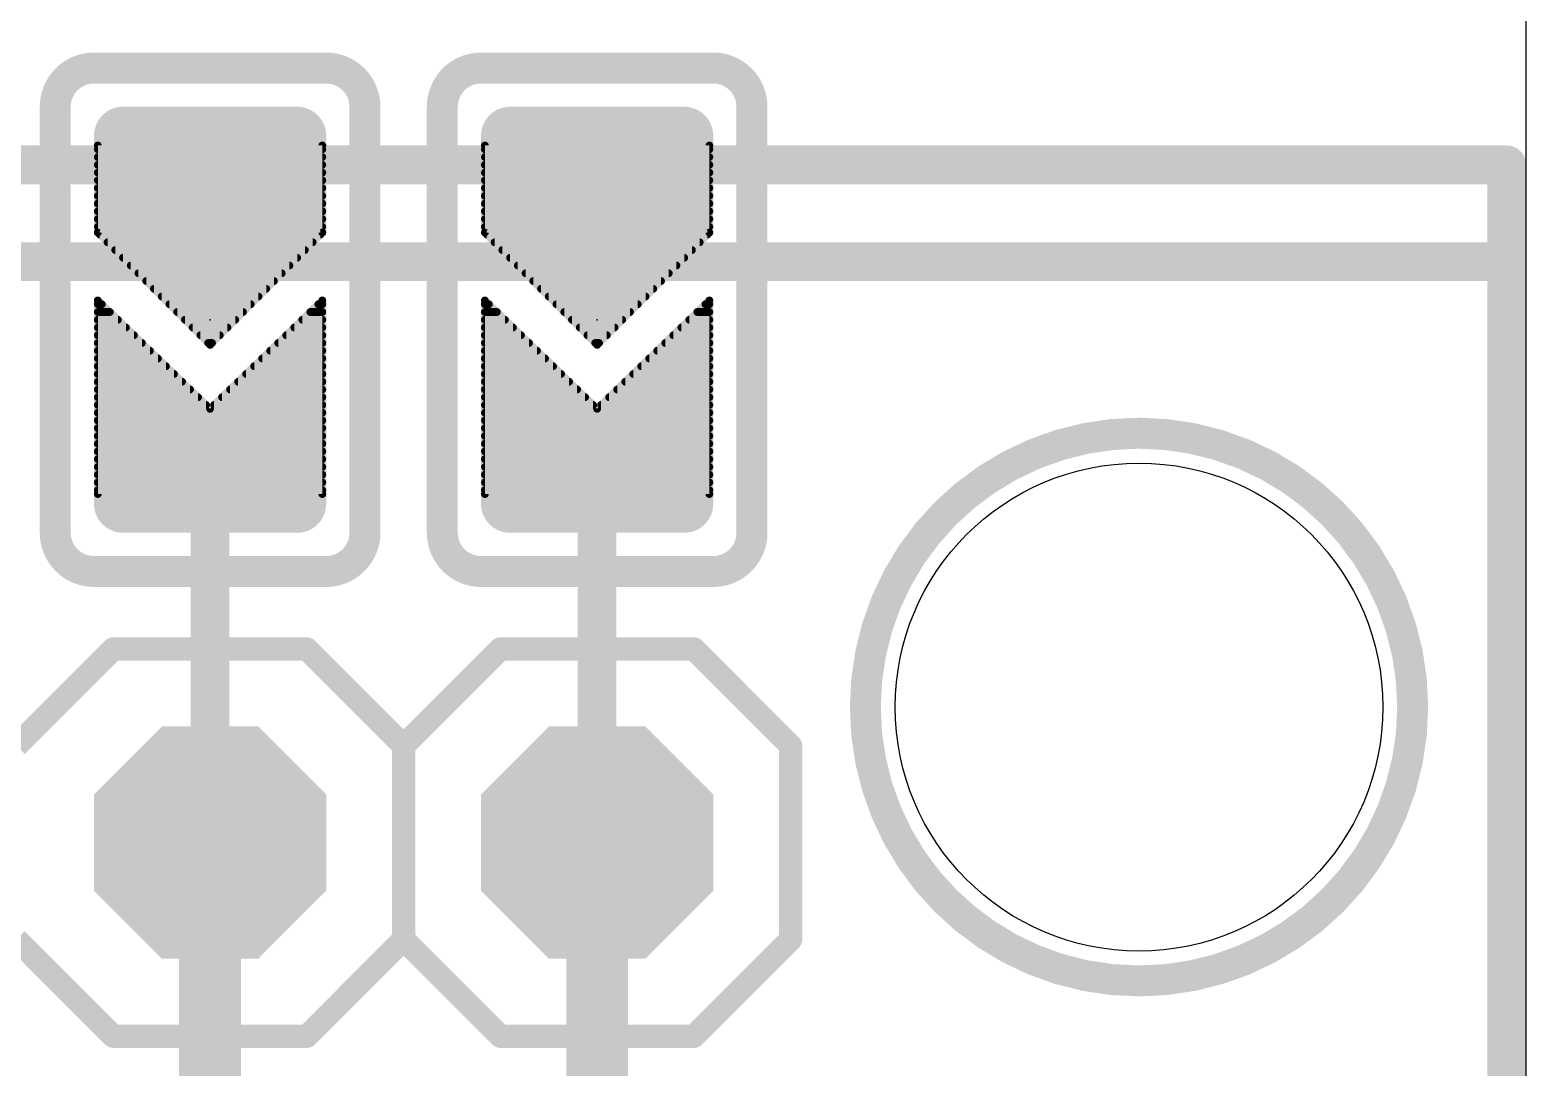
# Model space of a CAD drawing. Extents: x -18.7 to 68.6, y -5.3 to 63.6.
# Drawn here: x 58.76 to 68.58, y 5.26 to 12.06 of the extents above; entities that cross this region are included whole.
import ezdxf

# ---------------------------------------------------------------- set-up
doc = ezdxf.new("R2010")
doc.units = 0
for name, color, linetype in [('1', 12, 'CONTINUOUS'), ('16', 132, 'CONTINUOUS'), ('17', 110, 'CONTINUOUS'), ('20', 53, 'CONTINUOUS'), ('21', 40, 'CONTINUOUS'), ('22', 4, 'CONTINUOUS'), ('24', 53, 'CONTINUOUS'), ('51', 253, 'CONTINUOUS')]:
    doc.layers.add(name, color=color, linetype=linetype)

# ---------------------------------------------------------------- blocks, each defined once
blk = doc.blocks.new('RECT')
blk.add_solid([(-0.5, -0.5), (0.5, -0.5), (-0.5, 0.5), (0.5, 0.5)])
blk = doc.blocks.new('OCTAGONP')
at = {"const_width": 0.5}
blk.add_lwpolyline([(-0.25, -0.1036), (-0.25, 0.1036), (-0.1036, 0.25), (0.1036, 0.25), (0.25, 0.1036), (0.25, -0.1036), (0.1036, -0.25), (-0.1036, -0.25), (-0.25, -0.1036), (-0.25, 0.1036)], dxfattribs=at)
blk = doc.blocks.new('RECT121920X243840R50')
at = {"const_width": 0.1905}
blk.add_lwpolyline([(0.2858, -0.5715), (0.2858, 0.5715, 0.4142), (0.1905, 0.6668), (-0.1905, 0.6668, 0.4142), (-0.2858, 0.5715), (-0.2858, -0.5715, 0.4142), (-0.1905, -0.6668), (0.1905, -0.6668, 0.4142)], format="xyb", close=True, dxfattribs=at)
blk.add_solid([(-0.2159, -0.5969), (0.2159, -0.5969), (-0.2159, 0.5969), (0.2159, 0.5969)])

msp = doc.modelspace()

# ---------------------------------------------------------------- linework, layer by layer
at = {"layer": '1'}
for points, const_width in [([(68.453, 10.541), (6.985, 10.541)], 0.254), ([(68.453, -0.381), (68.453, 10.541)], 0.254), ([(59.944, 6.731), (59.944, 3.556)], 0.4064), ([(62.484, 6.731), (62.484, 3.556)], 0.4064)]:
    msp.add_lwpolyline(points, dxfattribs=dict(at, const_width=const_width))
for points, const_width in [([(68.5165, 10.541, 1), (68.3895, 10.541)], 0.127), ([(68.453, 10.4775, 1), (68.453, 10.6045)], 0.127), ([(60.0456, 6.731, 1), (59.8424, 6.731)], 0.2032), ([(62.5856, 6.731, 1), (62.3824, 6.731)], 0.2032)]:
    msp.add_lwpolyline(points, format="xyb", dxfattribs=dict(at, const_width=const_width))
at = {"layer": '16'}
for points, const_width in [([(68.453, 11.176), (6.858, 11.176)], 0.254), ([(59.944, 11.176), (57.404, 11.176)], 0.254), ([(59.2074, 11.303), (59.2074, 10.7315)], 0.0508), ([(60.6806, 11.303), (59.2074, 11.303)], 0.0508), ([(59.2074, 11.2776), (60.6806, 11.2776)], 0.0508), ([(62.484, 11.176), (59.944, 11.176)], 0.254), ([(60.6806, 10.7315), (60.6806, 11.303)], 0.0508), ([(61.7474, 11.303), (61.7474, 10.7315)], 0.0508), ([(63.2206, 11.303), (61.7474, 11.303)], 0.0508), ([(61.7474, 11.2776), (63.2206, 11.2776)], 0.0508), ([(63.2206, 10.7315), (63.2206, 11.303)], 0.0508), ([(68.453, 0.127), (68.453, 11.176)], 0.254), ([(59.2074, 11.2268), (60.6806, 11.2268)], 0.0508), ([(59.2074, 11.176), (60.6806, 11.176)], 0.0508), ([(61.7474, 11.2268), (63.2206, 11.2268)], 0.0508), ([(61.7474, 11.176), (63.2206, 11.176)], 0.0508), ([(59.2074, 11.1252), (60.6806, 11.1252)], 0.0508), ([(59.2074, 11.0744), (60.6806, 11.0744)], 0.0508), ([(61.7474, 11.1252), (63.2206, 11.1252)], 0.0508), ([(61.7474, 11.0744), (63.2206, 11.0744)], 0.0508), ([(59.2074, 11.0236), (60.6806, 11.0236)], 0.0508), ([(59.2074, 10.9728), (60.6806, 10.9728)], 0.0508), ([(61.7474, 11.0236), (63.2206, 11.0236)], 0.0508), ([(61.7474, 10.9728), (63.2206, 10.9728)], 0.0508), ([(59.2074, 10.922), (60.6806, 10.922)], 0.0508), ([(61.7474, 10.922), (63.2206, 10.922)], 0.0508), ([(59.2074, 10.8712), (60.6806, 10.8712)], 0.0508), ([(59.2074, 10.8204), (60.6806, 10.8204)], 0.0508), ([(61.7474, 10.8712), (63.2206, 10.8712)], 0.0508), ([(61.7474, 10.8204), (63.2206, 10.8204)], 0.0508), ([(59.2074, 10.7696), (60.6806, 10.7696)], 0.0508), ([(59.2074, 10.7315), (59.944, 9.9949)], 0.0508), ([(59.2201, 10.7188), (60.6679, 10.7188)], 0.0508), ([(59.944, 9.9949), (60.6806, 10.7315)], 0.0508), ([(61.7474, 10.7696), (63.2206, 10.7696)], 0.0508), ([(61.7474, 10.7315), (62.484, 9.9949)], 0.0508), ([(61.7601, 10.7188), (63.2079, 10.7188)], 0.0508), ([(62.484, 9.9949), (63.2206, 10.7315)], 0.0508), ([(59.2709, 10.668), (60.6171, 10.668)], 0.0508), ([(59.3217, 10.6172), (60.5663, 10.6172)], 0.0508), ([(61.8109, 10.668), (63.1571, 10.668)], 0.0508), ([(61.8617, 10.6172), (63.1063, 10.6172)], 0.0508), ([(59.3725, 10.5664), (60.5155, 10.5664)], 0.0508), ([(59.4233, 10.5156), (60.4647, 10.5156)], 0.0508), ([(61.9125, 10.5664), (63.0555, 10.5664)], 0.0508), ([(61.9633, 10.5156), (63.0047, 10.5156)], 0.0508), ([(59.4741, 10.4648), (60.4139, 10.4648)], 0.0508), ([(59.5249, 10.414), (60.3631, 10.414)], 0.0508), ([(62.0141, 10.4648), (62.9539, 10.4648)], 0.0508), ([(62.0649, 10.414), (62.9031, 10.414)], 0.0508), ([(59.2074, 10.287), (59.944, 9.5758)], 0.0508), ([(59.2074, 9.017), (59.2074, 10.287)], 0.0508), ([(59.5757, 10.3632), (60.3123, 10.3632)], 0.0508), ([(59.6265, 10.3124), (60.2615, 10.3124)], 0.0508), ([(59.944, 9.5758), (60.6806, 10.287)], 0.0508), ([(60.6806, 10.287), (60.6806, 9.017)], 0.0508), ([(61.7474, 10.287), (62.484, 9.5758)], 0.0508), ([(61.7474, 9.017), (61.7474, 10.287)], 0.0508), ([(62.1157, 10.3632), (62.8523, 10.3632)], 0.0508), ([(62.1665, 10.3124), (62.8015, 10.3124)], 0.0508), ([(62.484, 9.5758), (63.2206, 10.287)], 0.0508), ([(63.2206, 10.287), (63.2206, 9.017)], 0.0508), ([(59.2074, 10.2616), (59.2337, 10.2616)], 0.0508), ([(59.2074, 10.2108), (59.2863, 10.2108)], 0.0508), ([(59.6773, 10.2616), (60.2107, 10.2616)], 0.0508), ([(59.7281, 10.2108), (60.1599, 10.2108)], 0.0508), ([(60.6017, 10.2108), (60.6806, 10.2108)], 0.0508), ([(60.6543, 10.2616), (60.6806, 10.2616)], 0.0508), ([(61.7474, 10.2616), (61.7737, 10.2616)], 0.0508), ([(61.7474, 10.2108), (61.8263, 10.2108)], 0.0508), ([(62.2173, 10.2616), (62.7507, 10.2616)], 0.0508), ([(62.2681, 10.2108), (62.6999, 10.2108)], 0.0508), ([(63.1417, 10.2108), (63.2206, 10.2108)], 0.0508), ([(63.1943, 10.2616), (63.2206, 10.2616)], 0.0508), ([(59.2074, 10.16), (59.3389, 10.16)], 0.0508), ([(59.2074, 10.1092), (59.3916, 10.1092)], 0.0508), ([(59.7789, 10.16), (60.1091, 10.16)], 0.0508), ([(59.8297, 10.1092), (60.0583, 10.1092)], 0.0508), ([(60.4965, 10.1092), (60.6806, 10.1092)], 0.0508), ([(60.5491, 10.16), (60.6806, 10.16)], 0.0508), ([(61.7474, 10.16), (61.8789, 10.16)], 0.0508), ([(61.7474, 10.1092), (61.9316, 10.1092)], 0.0508), ([(62.3189, 10.16), (62.6491, 10.16)], 0.0508), ([(62.3697, 10.1092), (62.5983, 10.1092)], 0.0508), ([(63.0365, 10.1092), (63.2206, 10.1092)], 0.0508), ([(63.0891, 10.16), (63.2206, 10.16)], 0.0508), ([(59.2074, 10.0584), (59.4442, 10.0584)], 0.0508), ([(59.2074, 10.0076), (59.4968, 10.0076)], 0.0508), ([(59.8805, 10.0584), (60.0075, 10.0584)], 0.0508), ([(59.9313, 10.0076), (59.9567, 10.0076)], 0.0508), ([(60.3912, 10.0076), (60.6806, 10.0076)], 0.0508), ([(60.4438, 10.0584), (60.6806, 10.0584)], 0.0508), ([(61.7474, 10.0584), (61.9842, 10.0584)], 0.0508), ([(61.7474, 10.0076), (62.0368, 10.0076)], 0.0508), ([(62.4205, 10.0584), (62.5475, 10.0584)], 0.0508), ([(62.4713, 10.0076), (62.4967, 10.0076)], 0.0508), ([(62.9312, 10.0076), (63.2206, 10.0076)], 0.0508), ([(62.9838, 10.0584), (63.2206, 10.0584)], 0.0508), ([(59.2074, 9.9568), (59.5494, 9.9568)], 0.0508), ([(59.2074, 9.906), (59.602, 9.906)], 0.0508), ([(60.286, 9.906), (60.6806, 9.906)], 0.0508), ([(60.3386, 9.9568), (60.6806, 9.9568)], 0.0508), ([(61.7474, 9.9568), (62.0894, 9.9568)], 0.0508), ([(61.7474, 9.906), (62.142, 9.906)], 0.0508), ([(62.826, 9.906), (63.2206, 9.906)], 0.0508), ([(62.8786, 9.9568), (63.2206, 9.9568)], 0.0508), ([(59.2074, 9.8552), (59.6546, 9.8552)], 0.0508), ([(59.2074, 9.8044), (59.7072, 9.8044)], 0.0508), ([(60.1808, 9.8044), (60.6806, 9.8044)], 0.0508), ([(60.2334, 9.8552), (60.6806, 9.8552)], 0.0508), ([(61.7474, 9.8552), (62.1946, 9.8552)], 0.0508), ([(61.7474, 9.8044), (62.2472, 9.8044)], 0.0508), ([(62.7208, 9.8044), (63.2206, 9.8044)], 0.0508), ([(62.7734, 9.8552), (63.2206, 9.8552)], 0.0508), ([(59.2074, 9.7536), (59.7599, 9.7536)], 0.0508), ([(59.2074, 9.7028), (59.8125, 9.7028)], 0.0508), ([(60.0755, 9.7028), (60.6806, 9.7028)], 0.0508), ([(60.1282, 9.7536), (60.6806, 9.7536)], 0.0508), ([(61.7474, 9.7536), (62.2999, 9.7536)], 0.0508), ([(61.7474, 9.7028), (62.3525, 9.7028)], 0.0508), ([(62.6155, 9.7028), (63.2206, 9.7028)], 0.0508), ([(62.6682, 9.7536), (63.2206, 9.7536)], 0.0508), ([(59.2074, 9.652), (59.8651, 9.652)], 0.0508), ([(59.2074, 9.6012), (59.9177, 9.6012)], 0.0508), ([(59.9703, 9.6012), (60.6806, 9.6012)], 0.0508), ([(60.0229, 9.652), (60.6806, 9.652)], 0.0508), ([(61.7474, 9.652), (62.4051, 9.652)], 0.0508), ([(61.7474, 9.6012), (62.4577, 9.6012)], 0.0508), ([(62.5103, 9.6012), (63.2206, 9.6012)], 0.0508), ([(62.5629, 9.652), (63.2206, 9.652)], 0.0508), ([(59.2074, 9.5504), (60.6806, 9.5504)], 0.0508), ([(59.2074, 9.4996), (60.6806, 9.4996)], 0.0508), ([(61.7474, 9.5504), (63.2206, 9.5504)], 0.0508), ([(61.7474, 9.4996), (63.2206, 9.4996)], 0.0508), ([(59.2074, 9.4488), (60.6806, 9.4488)], 0.0508), ([(61.7474, 9.4488), (63.2206, 9.4488)], 0.0508), ([(59.2074, 9.398), (60.6806, 9.398)], 0.0508), ([(59.2074, 9.3472), (60.6806, 9.3472)], 0.0508), ([(61.7474, 9.398), (63.2206, 9.398)], 0.0508), ([(61.7474, 9.3472), (63.2206, 9.3472)], 0.0508), ([(59.2074, 9.2964), (60.6806, 9.2964)], 0.0508), ([(59.2074, 9.2456), (60.6806, 9.2456)], 0.0508), ([(59.944, 9.144), (59.944, 6.731)], 0.254), ([(61.7474, 9.2964), (63.2206, 9.2964)], 0.0508), ([(61.7474, 9.2456), (63.2206, 9.2456)], 0.0508), ([(62.484, 9.144), (62.484, 6.731)], 0.254), ([(59.2074, 9.1948), (60.6806, 9.1948)], 0.0508), ([(59.2074, 9.144), (60.6806, 9.144)], 0.0508), ([(61.7474, 9.1948), (63.2206, 9.1948)], 0.0508), ([(61.7474, 9.144), (63.2206, 9.144)], 0.0508), ([(59.2074, 9.0932), (60.6806, 9.0932)], 0.0508), ([(59.2074, 9.0424), (60.6806, 9.0424)], 0.0508), ([(60.6806, 9.017), (59.2074, 9.017)], 0.0508), ([(61.7474, 9.0932), (63.2206, 9.0932)], 0.0508), ([(61.7474, 9.0424), (63.2206, 9.0424)], 0.0508), ([(63.2206, 9.017), (61.7474, 9.017)], 0.0508)]:
    msp.add_lwpolyline(points, dxfattribs=dict(at, const_width=const_width))
for points, const_width in [([(59.2201, 11.303, 1), (59.1947, 11.303)], 0.0254), ([(59.2074, 11.3157, 1), (59.2074, 11.2903)], 0.0254), ([(59.2074, 11.2903, 1), (59.2074, 11.2649)], 0.0254), ([(59.944, 11.2395, 1), (59.944, 11.1125)], 0.127), ([(59.944, 11.1125, 1), (59.944, 11.2395)], 0.127), ([(60.6933, 11.303, 1), (60.6679, 11.303)], 0.0254), ([(60.6806, 11.2903, 1), (60.6806, 11.3157)], 0.0254), ([(60.6806, 11.2649, 1), (60.6806, 11.2903)], 0.0254), ([(61.7601, 11.303, 1), (61.7347, 11.303)], 0.0254), ([(61.7474, 11.3157, 1), (61.7474, 11.2903)], 0.0254), ([(61.7474, 11.2903, 1), (61.7474, 11.2649)], 0.0254), ([(62.484, 11.1125, 1), (62.484, 11.2395)], 0.127), ([(63.2333, 11.303, 1), (63.2079, 11.303)], 0.0254), ([(63.2206, 11.2903, 1), (63.2206, 11.3157)], 0.0254), ([(63.2206, 11.2649, 1), (63.2206, 11.2903)], 0.0254), ([(68.5165, 11.176, 1), (68.3895, 11.176)], 0.127), ([(68.453, 11.1125, 1), (68.453, 11.2395)], 0.127), ([(59.2074, 11.2395, 1), (59.2074, 11.2141)], 0.0254), ([(59.2074, 11.1887, 1), (59.2074, 11.1633)], 0.0254), ([(60.6806, 11.2141, 1), (60.6806, 11.2395)], 0.0254), ([(60.6806, 11.1633, 1), (60.6806, 11.1887)], 0.0254), ([(61.7474, 11.2395, 1), (61.7474, 11.2141)], 0.0254), ([(61.7474, 11.1887, 1), (61.7474, 11.1633)], 0.0254), ([(63.2206, 11.2141, 1), (63.2206, 11.2395)], 0.0254), ([(63.2206, 11.1633, 1), (63.2206, 11.1887)], 0.0254), ([(59.2074, 11.1379, 1), (59.2074, 11.1125)], 0.0254), ([(59.2074, 11.0871, 1), (59.2074, 11.0617)], 0.0254), ([(60.6806, 11.1125, 1), (60.6806, 11.1379)], 0.0254), ([(60.6806, 11.0617, 1), (60.6806, 11.0871)], 0.0254), ([(61.7474, 11.1379, 1), (61.7474, 11.1125)], 0.0254), ([(61.7474, 11.0871, 1), (61.7474, 11.0617)], 0.0254), ([(63.2206, 11.1125, 1), (63.2206, 11.1379)], 0.0254), ([(63.2206, 11.0617, 1), (63.2206, 11.0871)], 0.0254), ([(59.2074, 11.0363, 1), (59.2074, 11.0109)], 0.0254), ([(59.2074, 10.9855, 1), (59.2074, 10.9601)], 0.0254), ([(60.6806, 11.0109, 1), (60.6806, 11.0363)], 0.0254), ([(60.6806, 10.9601, 1), (60.6806, 10.9855)], 0.0254), ([(61.7474, 11.0363, 1), (61.7474, 11.0109)], 0.0254), ([(61.7474, 10.9855, 1), (61.7474, 10.9601)], 0.0254), ([(63.2206, 11.0109, 1), (63.2206, 11.0363)], 0.0254), ([(63.2206, 10.9601, 1), (63.2206, 10.9855)], 0.0254), ([(59.2074, 10.9347, 1), (59.2074, 10.9093)], 0.0254), ([(60.6806, 10.9093, 1), (60.6806, 10.9347)], 0.0254), ([(61.7474, 10.9347, 1), (61.7474, 10.9093)], 0.0254), ([(63.2206, 10.9093, 1), (63.2206, 10.9347)], 0.0254), ([(59.2074, 10.8839, 1), (59.2074, 10.8585)], 0.0254), ([(59.2074, 10.8331, 1), (59.2074, 10.8077)], 0.0254), ([(60.6806, 10.8585, 1), (60.6806, 10.8839)], 0.0254), ([(60.6806, 10.8077, 1), (60.6806, 10.8331)], 0.0254), ([(61.7474, 10.8839, 1), (61.7474, 10.8585)], 0.0254), ([(61.7474, 10.8331, 1), (61.7474, 10.8077)], 0.0254), ([(63.2206, 10.8585, 1), (63.2206, 10.8839)], 0.0254), ([(63.2206, 10.8077, 1), (63.2206, 10.8331)], 0.0254), ([(59.2074, 10.7823, 1), (59.2074, 10.7569)], 0.0254), ([(59.2164, 10.7405, 1), (59.1984, 10.7225)], 0.0254), ([(59.1947, 10.7315, 1), (59.2201, 10.7315)], 0.0254), ([(59.2201, 10.7315, 1), (59.2201, 10.7061)], 0.0254), ([(60.6679, 10.7315, 1), (60.6933, 10.7315)], 0.0254), ([(60.6679, 10.7061, 1), (60.6679, 10.7315)], 0.0254), ([(60.6896, 10.7225, 1), (60.6716, 10.7405)], 0.0254), ([(60.6806, 10.7569, 1), (60.6806, 10.7823)], 0.0254), ([(61.7474, 10.7823, 1), (61.7474, 10.7569)], 0.0254), ([(61.7564, 10.7405, 1), (61.7384, 10.7225)], 0.0254), ([(61.7347, 10.7315, 1), (61.7601, 10.7315)], 0.0254), ([(61.7601, 10.7315, 1), (61.7601, 10.7061)], 0.0254), ([(63.2079, 10.7315, 1), (63.2333, 10.7315)], 0.0254), ([(63.2079, 10.7061, 1), (63.2079, 10.7315)], 0.0254), ([(63.2296, 10.7225, 1), (63.2116, 10.7405)], 0.0254), ([(63.2206, 10.7569, 1), (63.2206, 10.7823)], 0.0254), ([(59.2709, 10.6807, 1), (59.2709, 10.6553)], 0.0254), ([(59.3217, 10.6299, 1), (59.3217, 10.6045)], 0.0254), ([(60.5663, 10.6045, 1), (60.5663, 10.6299)], 0.0254), ([(60.6171, 10.6553, 1), (60.6171, 10.6807)], 0.0254), ([(61.8109, 10.6807, 1), (61.8109, 10.6553)], 0.0254), ([(61.8617, 10.6299, 1), (61.8617, 10.6045)], 0.0254), ([(63.1063, 10.6045, 1), (63.1063, 10.6299)], 0.0254), ([(63.1571, 10.6553, 1), (63.1571, 10.6807)], 0.0254), ([(59.3725, 10.5791, 1), (59.3725, 10.5537)], 0.0254), ([(59.4233, 10.5283, 1), (59.4233, 10.5029)], 0.0254), ([(60.4647, 10.5029, 1), (60.4647, 10.5283)], 0.0254), ([(60.5155, 10.5537, 1), (60.5155, 10.5791)], 0.0254), ([(61.9125, 10.5791, 1), (61.9125, 10.5537)], 0.0254), ([(61.9633, 10.5283, 1), (61.9633, 10.5029)], 0.0254), ([(63.0047, 10.5029, 1), (63.0047, 10.5283)], 0.0254), ([(63.0555, 10.5537, 1), (63.0555, 10.5791)], 0.0254), ([(59.4741, 10.4775, 1), (59.4741, 10.4521)], 0.0254), ([(59.5249, 10.4267, 1), (59.5249, 10.4013)], 0.0254), ([(60.3631, 10.4013, 1), (60.3631, 10.4267)], 0.0254), ([(60.4139, 10.4521, 1), (60.4139, 10.4775)], 0.0254), ([(62.0141, 10.4775, 1), (62.0141, 10.4521)], 0.0254), ([(62.0649, 10.4267, 1), (62.0649, 10.4013)], 0.0254), ([(62.9031, 10.4013, 1), (62.9031, 10.4267)], 0.0254), ([(62.9539, 10.4521, 1), (62.9539, 10.4775)], 0.0254), ([(59.2162, 10.2961, 1), (59.1986, 10.2779)], 0.0254), ([(59.2201, 10.287, 1), (59.1947, 10.287)], 0.0254), ([(59.5757, 10.3759, 1), (59.5757, 10.3505)], 0.0254), ([(59.6265, 10.3251, 1), (59.6265, 10.2997)], 0.0254), ([(60.2615, 10.2997, 1), (60.2615, 10.3251)], 0.0254), ([(60.3123, 10.3505, 1), (60.3123, 10.3759)], 0.0254), ([(60.6933, 10.287, 1), (60.6679, 10.287)], 0.0254), ([(60.6894, 10.2779, 1), (60.6718, 10.2961)], 0.0254), ([(61.7562, 10.2961, 1), (61.7386, 10.2779)], 0.0254), ([(61.7601, 10.287, 1), (61.7347, 10.287)], 0.0254), ([(62.1157, 10.3759, 1), (62.1157, 10.3505)], 0.0254), ([(62.1665, 10.3251, 1), (62.1665, 10.2997)], 0.0254), ([(62.8015, 10.2997, 1), (62.8015, 10.3251)], 0.0254), ([(62.8523, 10.3505, 1), (62.8523, 10.3759)], 0.0254), ([(63.2333, 10.287, 1), (63.2079, 10.287)], 0.0254), ([(63.2294, 10.2779, 1), (63.2118, 10.2961)], 0.0254), ([(59.2074, 10.2743, 1), (59.2074, 10.2489)], 0.0254), ([(59.2074, 10.2235, 1), (59.2074, 10.1981)], 0.0254), ([(59.2337, 10.2489, 1), (59.2337, 10.2743)], 0.0254), ([(59.2863, 10.1981, 1), (59.2863, 10.2235)], 0.0254), ([(59.6773, 10.2743, 1), (59.6773, 10.2489)], 0.0254), ([(59.7281, 10.2235, 1), (59.7281, 10.1981)], 0.0254), ([(60.1599, 10.1981, 1), (60.1599, 10.2235)], 0.0254), ([(60.2107, 10.2489, 1), (60.2107, 10.2743)], 0.0254), ([(60.6017, 10.2235, 1), (60.6017, 10.1981)], 0.0254), ([(60.6543, 10.2743, 1), (60.6543, 10.2489)], 0.0254), ([(60.6806, 10.2489, 1), (60.6806, 10.2743)], 0.0254), ([(60.6806, 10.1981, 1), (60.6806, 10.2235)], 0.0254), ([(61.7474, 10.2743, 1), (61.7474, 10.2489)], 0.0254), ([(61.7474, 10.2235, 1), (61.7474, 10.1981)], 0.0254), ([(61.7737, 10.2489, 1), (61.7737, 10.2743)], 0.0254), ([(61.8263, 10.1981, 1), (61.8263, 10.2235)], 0.0254), ([(62.2173, 10.2743, 1), (62.2173, 10.2489)], 0.0254), ([(62.2681, 10.2235, 1), (62.2681, 10.1981)], 0.0254), ([(62.6999, 10.1981, 1), (62.6999, 10.2235)], 0.0254), ([(62.7507, 10.2489, 1), (62.7507, 10.2743)], 0.0254), ([(63.1417, 10.2235, 1), (63.1417, 10.1981)], 0.0254), ([(63.1943, 10.2743, 1), (63.1943, 10.2489)], 0.0254), ([(63.2206, 10.2489, 1), (63.2206, 10.2743)], 0.0254), ([(63.2206, 10.1981, 1), (63.2206, 10.2235)], 0.0254), ([(59.2074, 10.1727, 1), (59.2074, 10.1473)], 0.0254), ([(59.2074, 10.1219, 1), (59.2074, 10.0965)], 0.0254), ([(59.3389, 10.1473, 1), (59.3389, 10.1727)], 0.0254), ([(59.3916, 10.0965, 1), (59.3916, 10.1219)], 0.0254), ([(59.7789, 10.1727, 1), (59.7789, 10.1473)], 0.0254), ([(59.8297, 10.1219, 1), (59.8297, 10.0965)], 0.0254), ([(60.0583, 10.0965, 1), (60.0583, 10.1219)], 0.0254), ([(60.1091, 10.1473, 1), (60.1091, 10.1727)], 0.0254), ([(60.4965, 10.1219, 1), (60.4965, 10.0965)], 0.0254), ([(60.5491, 10.1727, 1), (60.5491, 10.1473)], 0.0254), ([(60.6806, 10.1473, 1), (60.6806, 10.1727)], 0.0254), ([(60.6806, 10.0965, 1), (60.6806, 10.1219)], 0.0254), ([(61.7474, 10.1727, 1), (61.7474, 10.1473)], 0.0254), ([(61.7474, 10.1219, 1), (61.7474, 10.0965)], 0.0254), ([(61.8789, 10.1473, 1), (61.8789, 10.1727)], 0.0254), ([(61.9316, 10.0965, 1), (61.9316, 10.1219)], 0.0254), ([(62.3189, 10.1727, 1), (62.3189, 10.1473)], 0.0254), ([(62.3697, 10.1219, 1), (62.3697, 10.0965)], 0.0254), ([(62.5983, 10.0965, 1), (62.5983, 10.1219)], 0.0254), ([(62.6491, 10.1473, 1), (62.6491, 10.1727)], 0.0254), ([(63.0365, 10.1219, 1), (63.0365, 10.0965)], 0.0254), ([(63.0891, 10.1727, 1), (63.0891, 10.1473)], 0.0254), ([(63.2206, 10.1473, 1), (63.2206, 10.1727)], 0.0254), ([(63.2206, 10.0965, 1), (63.2206, 10.1219)], 0.0254), ([(59.2074, 10.0711, 1), (59.2074, 10.0457)], 0.0254), ([(59.2074, 10.0203, 1), (59.2074, 9.9949)], 0.0254), ([(59.4442, 10.0457, 1), (59.4442, 10.0711)], 0.0254), ([(59.4968, 9.9949, 1), (59.4968, 10.0203)], 0.0254), ([(59.8805, 10.0711, 1), (59.8805, 10.0457)], 0.0254), ([(59.9313, 10.0203, 1), (59.9313, 9.9949)], 0.0254), ([(59.935, 10.0039, 1), (59.953, 9.9859)], 0.0254), ([(59.935, 9.9859, 1), (59.953, 10.0039)], 0.0254), ([(59.9567, 9.9949, 1), (59.9567, 10.0203)], 0.0254), ([(60.0075, 10.0457, 1), (60.0075, 10.0711)], 0.0254), ([(60.3912, 10.0203, 1), (60.3912, 9.9949)], 0.0254), ([(60.4438, 10.0711, 1), (60.4438, 10.0457)], 0.0254), ([(60.6806, 10.0457, 1), (60.6806, 10.0711)], 0.0254), ([(60.6806, 9.9949, 1), (60.6806, 10.0203)], 0.0254), ([(61.7474, 10.0711, 1), (61.7474, 10.0457)], 0.0254), ([(61.7474, 10.0203, 1), (61.7474, 9.9949)], 0.0254), ([(61.9842, 10.0457, 1), (61.9842, 10.0711)], 0.0254), ([(62.0368, 9.9949, 1), (62.0368, 10.0203)], 0.0254), ([(62.4205, 10.0711, 1), (62.4205, 10.0457)], 0.0254), ([(62.4713, 10.0203, 1), (62.4713, 9.9949)], 0.0254), ([(62.475, 10.0039, 1), (62.493, 9.9859)], 0.0254), ([(62.475, 9.9859, 1), (62.493, 10.0039)], 0.0254), ([(62.4967, 9.9949, 1), (62.4967, 10.0203)], 0.0254), ([(62.5475, 10.0457, 1), (62.5475, 10.0711)], 0.0254), ([(62.9312, 10.0203, 1), (62.9312, 9.9949)], 0.0254), ([(62.9838, 10.0711, 1), (62.9838, 10.0457)], 0.0254), ([(63.2206, 10.0457, 1), (63.2206, 10.0711)], 0.0254), ([(63.2206, 9.9949, 1), (63.2206, 10.0203)], 0.0254), ([(59.2074, 9.9695, 1), (59.2074, 9.9441)], 0.0254), ([(59.2074, 9.9187, 1), (59.2074, 9.8933)], 0.0254), ([(59.5494, 9.9441, 1), (59.5494, 9.9695)], 0.0254), ([(59.602, 9.8933, 1), (59.602, 9.9187)], 0.0254), ([(60.286, 9.9187, 1), (60.286, 9.8933)], 0.0254), ([(60.3386, 9.9695, 1), (60.3386, 9.9441)], 0.0254), ([(60.6806, 9.9441, 1), (60.6806, 9.9695)], 0.0254), ([(60.6806, 9.8933, 1), (60.6806, 9.9187)], 0.0254), ([(61.7474, 9.9695, 1), (61.7474, 9.9441)], 0.0254), ([(61.7474, 9.9187, 1), (61.7474, 9.8933)], 0.0254), ([(62.0894, 9.9441, 1), (62.0894, 9.9695)], 0.0254), ([(62.142, 9.8933, 1), (62.142, 9.9187)], 0.0254), ([(62.826, 9.9187, 1), (62.826, 9.8933)], 0.0254), ([(62.8786, 9.9695, 1), (62.8786, 9.9441)], 0.0254), ([(63.2206, 9.9441, 1), (63.2206, 9.9695)], 0.0254), ([(63.2206, 9.8933, 1), (63.2206, 9.9187)], 0.0254), ([(59.2074, 9.8679, 1), (59.2074, 9.8425)], 0.0254), ([(59.2074, 9.8171, 1), (59.2074, 9.7917)], 0.0254), ([(59.6546, 9.8425, 1), (59.6546, 9.8679)], 0.0254), ([(59.7072, 9.7917, 1), (59.7072, 9.8171)], 0.0254), ([(60.1808, 9.8171, 1), (60.1808, 9.7917)], 0.0254), ([(60.2334, 9.8679, 1), (60.2334, 9.8425)], 0.0254), ([(60.6806, 9.8425, 1), (60.6806, 9.8679)], 0.0254), ([(60.6806, 9.7917, 1), (60.6806, 9.8171)], 0.0254), ([(61.7474, 9.8679, 1), (61.7474, 9.8425)], 0.0254), ([(61.7474, 9.8171, 1), (61.7474, 9.7917)], 0.0254), ([(62.1946, 9.8425, 1), (62.1946, 9.8679)], 0.0254), ([(62.2472, 9.7917, 1), (62.2472, 9.8171)], 0.0254), ([(62.7208, 9.8171, 1), (62.7208, 9.7917)], 0.0254), ([(62.7734, 9.8679, 1), (62.7734, 9.8425)], 0.0254), ([(63.2206, 9.8425, 1), (63.2206, 9.8679)], 0.0254), ([(63.2206, 9.7917, 1), (63.2206, 9.8171)], 0.0254), ([(59.2074, 9.7663, 1), (59.2074, 9.7409)], 0.0254), ([(59.2074, 9.7155, 1), (59.2074, 9.6901)], 0.0254), ([(59.7599, 9.7409, 1), (59.7599, 9.7663)], 0.0254), ([(59.8125, 9.6901, 1), (59.8125, 9.7155)], 0.0254), ([(60.0755, 9.7155, 1), (60.0755, 9.6901)], 0.0254), ([(60.1282, 9.7663, 1), (60.1282, 9.7409)], 0.0254), ([(60.6806, 9.7409, 1), (60.6806, 9.7663)], 0.0254), ([(60.6806, 9.6901, 1), (60.6806, 9.7155)], 0.0254), ([(61.7474, 9.7663, 1), (61.7474, 9.7409)], 0.0254), ([(61.7474, 9.7155, 1), (61.7474, 9.6901)], 0.0254), ([(62.2999, 9.7409, 1), (62.2999, 9.7663)], 0.0254), ([(62.3525, 9.6901, 1), (62.3525, 9.7155)], 0.0254), ([(62.6155, 9.7155, 1), (62.6155, 9.6901)], 0.0254), ([(62.6682, 9.7663, 1), (62.6682, 9.7409)], 0.0254), ([(63.2206, 9.7409, 1), (63.2206, 9.7663)], 0.0254), ([(63.2206, 9.6901, 1), (63.2206, 9.7155)], 0.0254), ([(59.2074, 9.6647, 1), (59.2074, 9.6393)], 0.0254), ([(59.2074, 9.6139, 1), (59.2074, 9.5885)], 0.0254), ([(59.8651, 9.6393, 1), (59.8651, 9.6647)], 0.0254), ([(59.9177, 9.5885, 1), (59.9177, 9.6139)], 0.0254), ([(59.9703, 9.6139, 1), (59.9703, 9.5885)], 0.0254), ([(60.0229, 9.6647, 1), (60.0229, 9.6393)], 0.0254), ([(60.6806, 9.6393, 1), (60.6806, 9.6647)], 0.0254), ([(60.6806, 9.5885, 1), (60.6806, 9.6139)], 0.0254), ([(61.7474, 9.6647, 1), (61.7474, 9.6393)], 0.0254), ([(61.7474, 9.6139, 1), (61.7474, 9.5885)], 0.0254), ([(62.4051, 9.6393, 1), (62.4051, 9.6647)], 0.0254), ([(62.4577, 9.5885, 1), (62.4577, 9.6139)], 0.0254), ([(62.5103, 9.6139, 1), (62.5103, 9.5885)], 0.0254), ([(62.5629, 9.6647, 1), (62.5629, 9.6393)], 0.0254), ([(63.2206, 9.6393, 1), (63.2206, 9.6647)], 0.0254), ([(63.2206, 9.5885, 1), (63.2206, 9.6139)], 0.0254), ([(59.2074, 9.5631, 1), (59.2074, 9.5377)], 0.0254), ([(59.2074, 9.5123, 1), (59.2074, 9.4869)], 0.0254), ([(59.9352, 9.5849, 1), (59.9528, 9.5667)], 0.0254), ([(59.9352, 9.5667, 1), (59.9528, 9.5849)], 0.0254), ([(60.6806, 9.5377, 1), (60.6806, 9.5631)], 0.0254), ([(60.6806, 9.4869, 1), (60.6806, 9.5123)], 0.0254), ([(61.7474, 9.5631, 1), (61.7474, 9.5377)], 0.0254), ([(61.7474, 9.5123, 1), (61.7474, 9.4869)], 0.0254), ([(62.4752, 9.5849, 1), (62.4928, 9.5667)], 0.0254), ([(62.4752, 9.5667, 1), (62.4928, 9.5849)], 0.0254), ([(63.2206, 9.5377, 1), (63.2206, 9.5631)], 0.0254), ([(63.2206, 9.4869, 1), (63.2206, 9.5123)], 0.0254), ([(59.2074, 9.4615, 1), (59.2074, 9.4361)], 0.0254), ([(60.6806, 9.4361, 1), (60.6806, 9.4615)], 0.0254), ([(61.7474, 9.4615, 1), (61.7474, 9.4361)], 0.0254), ([(63.2206, 9.4361, 1), (63.2206, 9.4615)], 0.0254), ([(59.2074, 9.4107, 1), (59.2074, 9.3853)], 0.0254), ([(59.2074, 9.3599, 1), (59.2074, 9.3345)], 0.0254), ([(60.6806, 9.3853, 1), (60.6806, 9.4107)], 0.0254), ([(60.6806, 9.3345, 1), (60.6806, 9.3599)], 0.0254), ([(61.7474, 9.4107, 1), (61.7474, 9.3853)], 0.0254), ([(61.7474, 9.3599, 1), (61.7474, 9.3345)], 0.0254), ([(63.2206, 9.3853, 1), (63.2206, 9.4107)], 0.0254), ([(63.2206, 9.3345, 1), (63.2206, 9.3599)], 0.0254), ([(59.2074, 9.3091, 1), (59.2074, 9.2837)], 0.0254), ([(59.2074, 9.2583, 1), (59.2074, 9.2329)], 0.0254), ([(60.0075, 9.144, 1), (59.8805, 9.144)], 0.127), ([(60.6806, 9.2837, 1), (60.6806, 9.3091)], 0.0254), ([(60.6806, 9.2329, 1), (60.6806, 9.2583)], 0.0254), ([(61.7474, 9.3091, 1), (61.7474, 9.2837)], 0.0254), ([(61.7474, 9.2583, 1), (61.7474, 9.2329)], 0.0254), ([(62.5475, 9.144, 1), (62.4205, 9.144)], 0.127), ([(63.2206, 9.2837, 1), (63.2206, 9.3091)], 0.0254), ([(63.2206, 9.2329, 1), (63.2206, 9.2583)], 0.0254), ([(59.2074, 9.2075, 1), (59.2074, 9.1821)], 0.0254), ([(59.2074, 9.1567, 1), (59.2074, 9.1313)], 0.0254), ([(60.6806, 9.1821, 1), (60.6806, 9.2075)], 0.0254), ([(60.6806, 9.1313, 1), (60.6806, 9.1567)], 0.0254), ([(61.7474, 9.2075, 1), (61.7474, 9.1821)], 0.0254), ([(61.7474, 9.1567, 1), (61.7474, 9.1313)], 0.0254), ([(63.2206, 9.1821, 1), (63.2206, 9.2075)], 0.0254), ([(63.2206, 9.1313, 1), (63.2206, 9.1567)], 0.0254), ([(59.2074, 9.1059, 1), (59.2074, 9.0805)], 0.0254), ([(59.2074, 9.0551, 1), (59.2074, 9.0297)], 0.0254), ([(59.2074, 9.0297, 1), (59.2074, 9.0043)], 0.0254), ([(60.6806, 9.0805, 1), (60.6806, 9.1059)], 0.0254), ([(60.6806, 9.0297, 1), (60.6806, 9.0551)], 0.0254), ([(60.6806, 9.0043, 1), (60.6806, 9.0297)], 0.0254), ([(61.7474, 9.1059, 1), (61.7474, 9.0805)], 0.0254), ([(61.7474, 9.0551, 1), (61.7474, 9.0297)], 0.0254), ([(61.7474, 9.0297, 1), (61.7474, 9.0043)], 0.0254), ([(63.2206, 9.0805, 1), (63.2206, 9.1059)], 0.0254), ([(63.2206, 9.0297, 1), (63.2206, 9.0551)], 0.0254), ([(63.2206, 9.0043, 1), (63.2206, 9.0297)], 0.0254), ([(59.1947, 9.017, 1), (59.2201, 9.017)], 0.0254), ([(60.6679, 9.017, 1), (60.6933, 9.017)], 0.0254), ([(61.7347, 9.017, 1), (61.7601, 9.017)], 0.0254), ([(63.2079, 9.017, 1), (63.2333, 9.017)], 0.0254), ([(59.8805, 6.731, 1), (60.0075, 6.731)], 0.127), ([(62.4205, 6.731, 1), (62.5475, 6.731)], 0.127)]:
    msp.add_lwpolyline(points, format="xyb", dxfattribs=dict(at, const_width=const_width))
at = {"layer": '20'}
msp.add_line((68.58, 5.08), (68.58, 49.276), dxfattribs=at)
msp.add_circle((66.04, 7.62), 1.6, dxfattribs=at)
at = {"layer": '21', "const_width": 0.1524}
for points in [[(58.674, 7.366), (59.309, 8.001)], [(59.309, 8.001), (60.579, 8.001)], [(60.579, 8.001), (61.214, 7.366)], [(61.214, 7.366), (61.849, 8.001)], [(61.849, 8.001), (63.119, 8.001)], [(63.754, 7.366), (63.119, 8.001)], [(61.214, 6.096), (61.214, 7.366)], [(63.754, 6.096), (63.754, 7.366)], [(59.309, 5.461), (58.674, 6.096)], [(61.214, 6.096), (60.579, 5.461)], [(61.849, 5.461), (61.214, 6.096)], [(63.119, 5.461), (63.754, 6.096)], [(60.579, 5.461), (59.309, 5.461)], [(63.119, 5.461), (61.849, 5.461)]]:
    msp.add_lwpolyline(points, dxfattribs=at)
at = {"layer": '21', "const_width": 0.0762}
for points in [[(59.309, 8.0391, 1), (59.309, 7.9629)], [(59.3359, 7.9741, 1), (59.2821, 8.0279)], [(60.6059, 8.0279, 1), (60.5521, 7.9741)], [(60.579, 7.9629, 1), (60.579, 8.0391)], [(61.849, 8.0391, 1), (61.849, 7.9629)], [(61.8759, 7.9741, 1), (61.8221, 8.0279)], [(63.1459, 8.0279, 1), (63.0921, 7.9741)], [(63.119, 7.9629, 1), (63.119, 8.0391)], [(61.2521, 7.366, 1), (61.1759, 7.366)], [(61.1871, 7.3929, 1), (61.2409, 7.3391)], [(61.1871, 7.3391, 1), (61.2409, 7.3929)], [(63.7921, 7.366, 1), (63.7159, 7.366)], [(63.7271, 7.3391, 1), (63.7809, 7.3929)], [(61.1759, 6.096, 1), (61.2521, 6.096)], [(61.2409, 6.1229, 1), (61.1871, 6.0691)], [(61.2409, 6.0691, 1), (61.1871, 6.1229)], [(63.7159, 6.096, 1), (63.7921, 6.096)], [(63.7809, 6.0691, 1), (63.7271, 6.1229)], [(59.309, 5.4991, 1), (59.309, 5.4229)], [(59.2821, 5.4341, 1), (59.3359, 5.4879)], [(60.5521, 5.4879, 1), (60.6059, 5.4341)], [(60.579, 5.4229, 1), (60.579, 5.4991)], [(61.849, 5.4991, 1), (61.849, 5.4229)], [(61.8221, 5.4341, 1), (61.8759, 5.4879)], [(63.0921, 5.4879, 1), (63.1459, 5.4341)], [(63.119, 5.4229, 1), (63.119, 5.4991)]]:
    msp.add_lwpolyline(points, format="xyb", dxfattribs=at)
at = {"layer": '22'}
msp.add_line((68.58, 5.08), (68.58, 37.846), dxfattribs=at)
for points, const_width in [([(59.182, 11.811, 0.4142), (58.928, 11.557)], 0.2032), ([(59.182, 11.8618, 1), (59.182, 11.7602)], 0.1016), ([(59.182, 11.7602, 1), (59.182, 11.8618)], 0.1016), ([(60.96, 11.557, 0.4142), (60.706, 11.811)], 0.2032), ([(60.706, 11.8618, 1), (60.706, 11.7602)], 0.1016), ([(60.706, 11.7602, 1), (60.706, 11.8618)], 0.1016), ([(61.722, 11.811, 0.4142), (61.468, 11.557)], 0.2032), ([(61.722, 11.8618, 1), (61.722, 11.7602)], 0.1016), ([(61.722, 11.7602, 1), (61.722, 11.8618)], 0.1016), ([(63.5, 11.557, 0.4142), (63.246, 11.811)], 0.2032), ([(63.246, 11.8618, 1), (63.246, 11.7602)], 0.1016), ([(63.246, 11.7602, 1), (63.246, 11.8618)], 0.1016), ([(58.9788, 11.557, 1), (58.8772, 11.557)], 0.1016), ([(58.8772, 11.557, 1), (58.9788, 11.557)], 0.1016), ([(61.0108, 11.557, 1), (60.9092, 11.557)], 0.1016), ([(60.9092, 11.557, 1), (61.0108, 11.557)], 0.1016), ([(61.5188, 11.557, 1), (61.4172, 11.557)], 0.1016), ([(61.4172, 11.557, 1), (61.5188, 11.557)], 0.1016), ([(63.5508, 11.557, 1), (63.4492, 11.557)], 0.1016), ([(63.4492, 11.557, 1), (63.5508, 11.557)], 0.1016), ([(58.928, 8.763, 0.4142), (59.182, 8.509)], 0.2032), ([(58.9788, 8.763, 1), (58.8772, 8.763)], 0.1016), ([(60.706, 8.509, 0.4142), (60.96, 8.763)], 0.2032), ([(61.0108, 8.763, 1), (60.9092, 8.763)], 0.1016), ([(61.468, 8.763, 0.4142), (61.722, 8.509)], 0.2032), ([(61.5188, 8.763, 1), (61.4172, 8.763)], 0.1016), ([(63.246, 8.509, 0.4142), (63.5, 8.763)], 0.2032), ([(63.5508, 8.763, 1), (63.4492, 8.763)], 0.1016), ([(58.8772, 8.763, 1), (58.9788, 8.763)], 0.1016), ([(60.9092, 8.763, 1), (61.0108, 8.763)], 0.1016), ([(61.4172, 8.763, 1), (61.5188, 8.763)], 0.1016), ([(63.4492, 8.763, 1), (63.5508, 8.763)], 0.1016), ([(59.182, 8.5598, 1), (59.182, 8.4582)], 0.1016), ([(59.182, 8.4582, 1), (59.182, 8.5598)], 0.1016), ([(60.706, 8.5598, 1), (60.706, 8.4582)], 0.1016), ([(60.706, 8.4582, 1), (60.706, 8.5598)], 0.1016), ([(61.722, 8.5598, 1), (61.722, 8.4582)], 0.1016), ([(61.722, 8.4582, 1), (61.722, 8.5598)], 0.1016), ([(63.246, 8.5598, 1), (63.246, 8.4582)], 0.1016), ([(63.246, 8.4582, 1), (63.246, 8.5598)], 0.1016)]:
    msp.add_lwpolyline(points, format="xyb", dxfattribs=dict(at, const_width=const_width))
at = {"layer": '22', "const_width": 0.2032}
for points in [[(60.706, 11.811), (59.182, 11.811)], [(63.246, 11.811), (61.722, 11.811)], [(58.928, 11.557), (58.928, 8.763)], [(60.96, 8.763), (60.96, 11.557)], [(61.468, 11.557), (61.468, 8.763)], [(63.5, 8.763), (63.5, 11.557)], [(60.706, 8.509), (59.182, 8.509)], [(63.246, 8.509), (61.722, 8.509)]]:
    msp.add_lwpolyline(points, dxfattribs=at)
at = {"layer": '24'}
for p in [(59.944, 10.16), (62.484, 10.16)]:
    msp.add_point(p, dxfattribs=at)
at = {"layer": '51', "const_width": 0.2032}
msp.add_lwpolyline([(66.04, 5.824, 1), (66.04, 9.416, 1), (66.04, 5.824)], format="xyb", dxfattribs=at)

# ---------------------------------------------------------------- block references
at = {"layer": '16', "rotation": 270}
for p in [(59.944, 11.176), (62.484, 11.176), (59.944, 9.144), (62.484, 9.144)]:
    msp.add_blockref('RECT121920X243840R50', p, dxfattribs=at)
at = {"layer": '17', "xscale": 1.524, "yscale": 1.524, "rotation": 270}
for p in [(59.944, 6.731), (59.944, 6.731), (62.484, 6.731), (62.484, 6.731)]:
    msp.add_blockref('OCTAGONP', p, dxfattribs=at)
at = {"layer": '51', "xscale": 0.508, "yscale": 0.508, "rotation": 180}
for p in [(59.944, 6.731), (62.484, 6.731)]:
    msp.add_blockref('RECT', p, dxfattribs=at)

doc.saveas('drawing.dxf')
